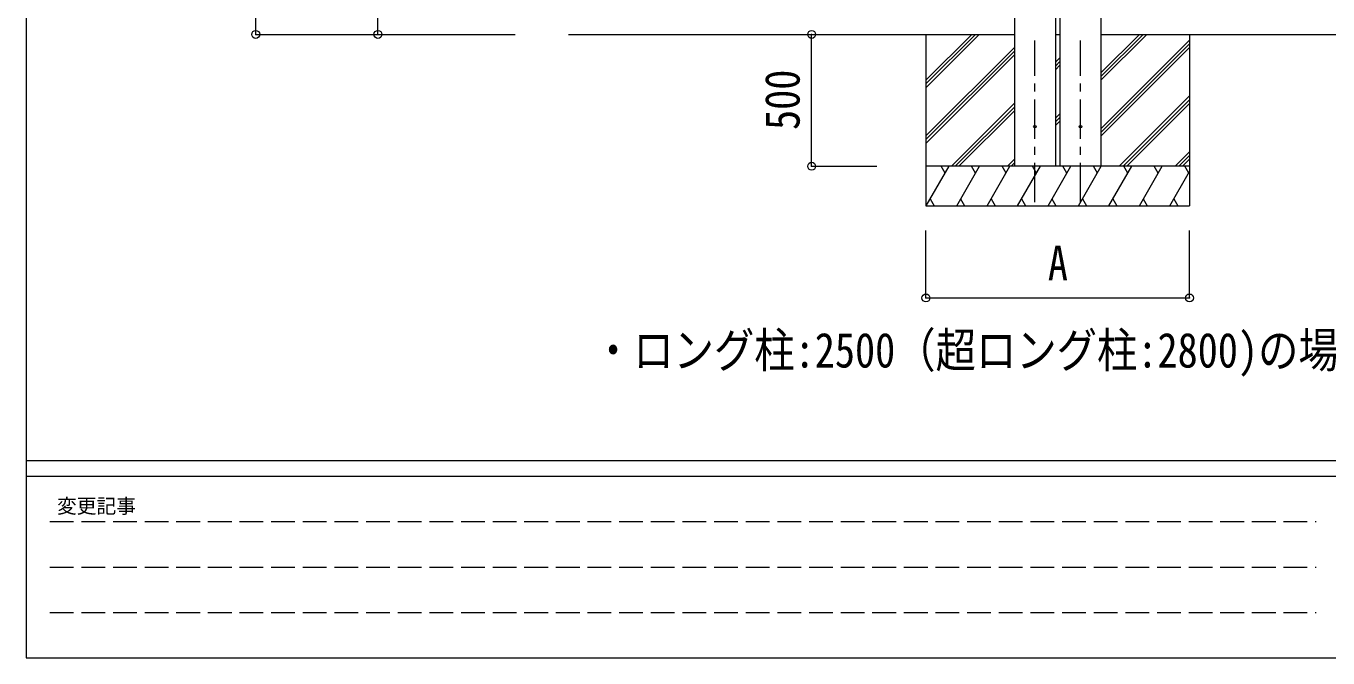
# Model space of a CAD drawing. Units: millimetres at full size, sheet at 1:30; details may follow other scales. Extents: x -21136 to 8479, y -5853 to 6922.
# Drawn here: x -8385 to -3447, y -5853 to -3454 of the extents above; entities that cross this region are included whole.
import ezdxf
from ezdxf.enums import TextEntityAlignment as Align

# ---------------------------------------------------------------- set-up
doc = ezdxf.new("R2010")
doc.units = ezdxf.units.MM
doc.header["$LTSCALE"] = 30
doc.header["$PDMODE"] = 32
doc.header["$PDSIZE"] = 30
doc.linetypes.add('CHAIN1', pattern=[8, 5, -1, 1, -1])
doc.linetypes.add('DASHED3', pattern=[4, 3, -1])
for name, color, linetype, lineweight in [('0-0_0', 7, 'Continuous', 9), ('0-1_本体', 4, 'Continuous', 9), ('0-3_ELV2', 4, 'Continuous', 9), ('0-6_OTH_LINE', 6, 'Continuous', 9), ('0-F_PARTS1', 7, 'Continuous', 9), ('F-0_240', 7, 'Continuous', 9)]:
    doc.layers.add(name, color=color, linetype=linetype, lineweight=lineweight)
doc.styles.add('ＭＳ ゴシック', font='')
doc.styles.get('ＭＳ ゴシック').set_extended_font_data('MS Gothic')

msp = doc.modelspace()

# ---------------------------------------------------------------- linework, layer by layer
at = {"layer": '0-0_0'}
for p, q in [((-6935.22, -3486.43), (-6530.54, -3486.43)), ((-6327.84, -3486.43), (-4636.27, -3486.43)), ((-4972.27, -3660.14), (-4798.56, -3486.43)), ((-4972.27, -3674.29), (-4784.41, -3486.43)), ((-4972.27, -3688.43), (-4770.27, -3486.43)), ((-4480.77, -3486.43), (-4463.75, -3486.43)), ((-4480.77, -3486.43), (-4463.75, -3486.43)), ((-4308.27, -3632.22), (-4162.32, -3486.43)), ((-4308.27, -3646.36), (-4148.16, -3486.43)), ((-4308.27, -3660.51), (-4134, -3486.43)), ((-4308.25, -3486.43), (-2564.7, -3486.43)), ((-3972.27, -3486.43), (-3972.27, -4136.43)), ((-4972.27, -3871.53), (-4636.27, -3535.53)), ((-4972.27, -3885.67), (-4636.27, -3549.67)), ((-4308.27, -3844.18), (-3972.27, -3508.18)), ((-4308.27, -3858.32), (-3972.27, -3522.32)), ((-4308.27, -3872.46), (-3972.27, -3536.46)), ((-4972.27, -3899.81), (-4636.27, -3563.82)), ((-4480.77, -3592.16), (-4463.77, -3575.16)), ((-4480.77, -3606.31), (-4463.77, -3589.31)), ((-4480.77, -3620.45), (-4463.77, -3603.45)), ((-4875.04, -3986.43), (-4636.27, -3747.66)), ((-4238.77, -3986.43), (-3972.27, -3719.94)), ((-4224.63, -3986.43), (-3972.27, -3734.08)), ((-4210.48, -3986.43), (-3972.27, -3748.22)), ((-4860.9, -3986.43), (-4636.27, -3761.8)), ((-4846.76, -3986.43), (-4636.27, -3775.95)), ((-4480.77, -3804.29), (-4463.77, -3787.29)), ((-4480.77, -3818.44), (-4463.77, -3801.44)), ((-4480.77, -3832.58), (-4463.77, -3815.58)), ((-4027.01, -3986.43), (-3972.27, -3931.69)), ((-4012.87, -3986.43), (-3972.27, -3945.84)), ((-4970.88, -4136.43), (-4884.28, -3986.43)), ((-4899.28, -4012.41), (-4914.28, -3986.43)), ((-4855.41, -4136.43), (-4768.81, -3986.43)), ((-4783.81, -4012.42), (-4798.81, -3986.43)), ((-4739.94, -4136.43), (-4653.34, -3986.43)), ((-4668.34, -4012.42), (-4683.34, -3986.43)), ((-4662.91, -3986.43), (-4636.27, -3959.79)), ((-4648.77, -3986.43), (-4636.27, -3973.94)), ((-4624.47, -4136.43), (-4537.87, -3986.43)), ((-4552.87, -4012.41), (-4567.87, -3986.43)), ((-4509, -4136.43), (-4422.4, -3986.43)), ((-4437.4, -4012.42), (-4452.4, -3986.43)), ((-4393.53, -4136.43), (-4306.93, -3986.43)), ((-4321.93, -4012.42), (-4336.93, -3986.43)), ((-4278.06, -4136.43), (-4191.46, -3986.43)), ((-4206.46, -4012.42), (-4221.46, -3986.43)), ((-4162.59, -4136.43), (-4075.99, -3986.43)), ((-4090.99, -4012.42), (-4105.99, -3986.43)), ((-3998.72, -3986.43), (-3972.27, -3959.98)), ((-3975.52, -4012.42), (-3990.52, -3986.43)), ((-4047.12, -4136.43), (-3972.27, -4006.79)), ((-4955.88, -4110.45), (-4940.88, -4136.43)), ((-4840.41, -4110.45), (-4825.41, -4136.43)), ((-4724.94, -4110.45), (-4709.94, -4136.43)), ((-4609.47, -4110.45), (-4594.47, -4136.43)), ((-4494, -4110.45), (-4479, -4136.43)), ((-4378.53, -4110.45), (-4363.53, -4136.43)), ((-4263.06, -4110.45), (-4248.06, -4136.43)), ((-4147.59, -4110.45), (-4132.59, -4136.43)), ((-4032.12, -4110.45), (-4017.12, -4136.43))]:
    msp.add_line(p, q, dxfattribs=at)
for points in [[(-4972.27, -3486.43), (-4972.27, -4136.43), (-3972.27, -4136.43)], [(-3972.27, -3986.43), (-4481.41, -3986.43), (-4972.27, -3986.43)]]:
    msp.add_lwpolyline(points, dxfattribs=at)
at = {"layer": '0-1_本体'}
for p, q in [((-4636.27, -856.43), (-4636.27, -3986.43)), ((-4308.25, -856.43), (-4308.25, -3986.43)), ((-4480.77, -1031.55), (-4480.77, -3986.43)), ((-4463.75, -1031.55), (-4463.75, -3986.43))]:
    msp.add_line(p, q, dxfattribs=at)
at = {"layer": '0-1_本体', "color": 5, "linetype": 'CHAIN1'}
for p, q in [((-4558.52, -4123.05), (-4558.52, -3509.91)), ((-4386.02, -4123.05), (-4386.02, -3509.91))]:
    msp.add_line(p, q, dxfattribs=at)
at = {"layer": '0-3_ELV2'}
for centre in [(-4558.52, -3836.43), (-4386.02, -3836.43)]:
    msp.add_circle(centre, 5, dxfattribs=at)
at = {"layer": '0-6_OTH_LINE'}
for p, q in [((-7514.18, -3486.43), (-7514.18, -880.03)), ((-7050.72, -3486.43), (-7050.72, -986.43)), ((-7514.18, -3486.43), (-6803.63, -3486.43)), ((-7050.72, -3486.43), (-6803.63, -3486.43)), ((-5405.55, -3486.43), (-5158.46, -3486.43)), ((-5405.55, -3986.43), (-5405.55, -3486.43)), ((-5405.55, -3986.43), (-5158.46, -3986.43)), ((-4972.27, -4486.43), (-4972.27, -4230.89)), ((-3972.27, -4486.43), (-3972.27, -4230.89)), ((-4972.27, -4486.43), (-3972.27, -4486.43))]:
    msp.add_line(p, q, dxfattribs=at)
for p in [(-7514.18, -3486.43), (-7050.72, -3486.43), (-5405.55, -3486.43), (-5405.55, -3986.43), (-4972.27, -4486.43), (-3972.27, -4486.43)]:
    msp.add_point(p, dxfattribs=at)
at = {"layer": 'F-0_240', "color": 5}
for p, q in [((-8385.45, 5787.34), (-8385.45, -5852.66)), ((-8385.45, -5102.66), (8054.55, -5102.66)), ((-8385.45, -5162.66), (5387.79, -5162.66)), ((-8385.45, -5852.66), (8054.55, -5852.66))]:
    msp.add_line(p, q, dxfattribs=at)
at = {"layer": 'F-0_240', "color": 4, "linetype": 'DASHED3'}
for p, q in [((-8295.46, -5335.16), (-3492.21, -5335.16)), ((-8295.46, -5507.66), (-3492.21, -5507.66)), ((-8295.46, -5680.16), (-3492.21, -5680.16))]:
    msp.add_line(p, q, dxfattribs=at)

# ---------------------------------------------------------------- texts
at = {"layer": '0-6_OTH_LINE', "color": 7, "style": 'ＭＳ ゴシック', "width": 0.85}
msp.add_text('500', height=132, rotation=90, dxfattribs=at).set_placement((-5411.55, -3848.93), align=Align.BOTTOM_LEFT)
msp.add_text('A', height=132, dxfattribs=at).set_placement((-4509.77, -4459.71), align=Align.BOTTOM_LEFT)
at = {"layer": '0-F_PARTS1', "style": 'ＭＳ ゴシック', "width": 0.85}
msp.add_text('・ロング柱:2500（超ロング柱:2800)の場合、H2,H3に300(600）足した寸法にしてください。', height=132, dxfattribs=at).set_placement((-6235.35, -4790.05), align=Align.BOTTOM_LEFT)
at = {"layer": 'F-0_240', "style": 'ＭＳ ゴシック'}
msp.add_text('変更記事', height=54.99, dxfattribs=at).set_placement((-8268.23, -5320.16), align=Align.BOTTOM_LEFT)

doc.saveas('drawing.dxf')
